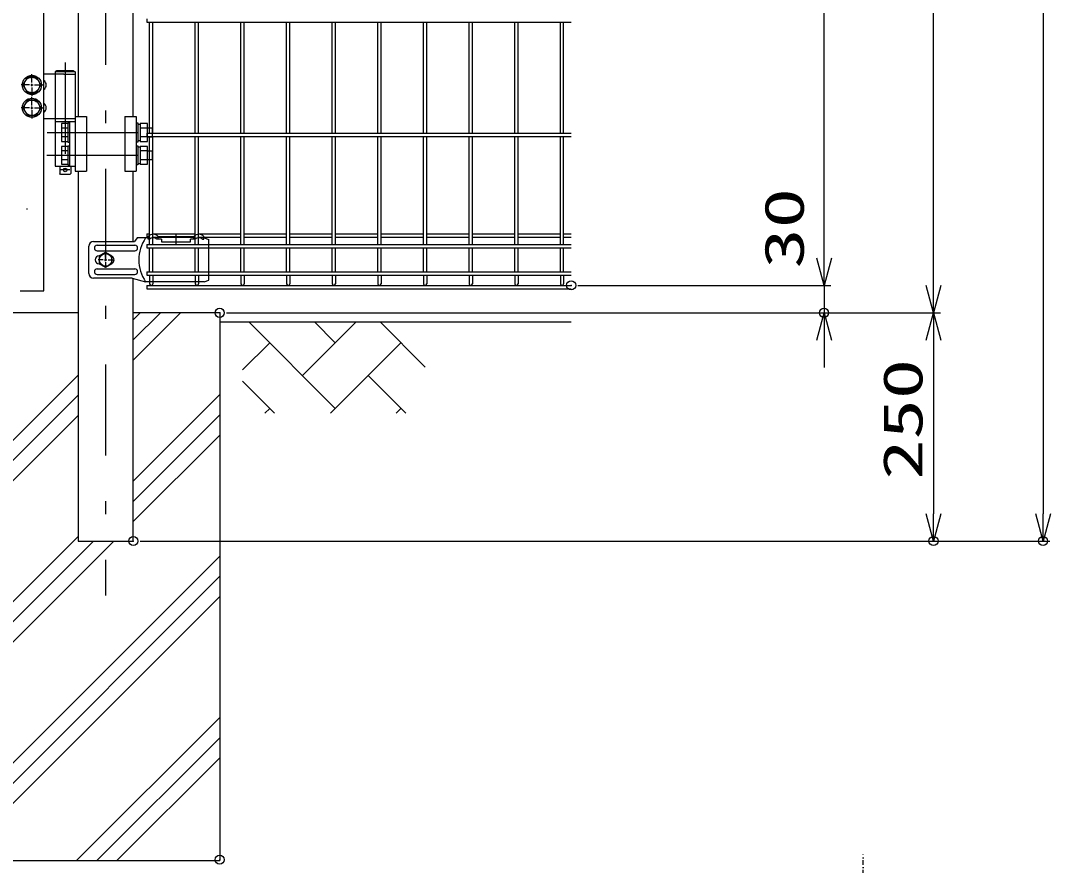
# Model space of a CAD drawing. Units: millimetres, scale not verified. Extents: x -4455 to 4455, y -3150 to 3150.
# Drawn here: x -1859 to -730, y -1580 to -655 of the extents above; entities that cross this region are included whole.
import ezdxf
from ezdxf.enums import TextEntityAlignment as Align

# ---------------------------------------------------------------- set-up
doc = ezdxf.new("R2010")
doc.units = ezdxf.units.MM
doc.header["$LTSCALE"] = 20
doc.header["$PDMODE"] = 32
doc.header["$PDSIZE"] = 10
doc.linetypes.add('USER1', pattern=[10.7, 5, -2.5, 0.7, -2.5])
doc.linetypes.add('USER2', pattern=[0.375, 0.25, -0.125])
for name, color, linetype, lineweight in [('0-0_0', 3, 'USER2', 25), ('0-2_寸法線', 4, 'Continuous', 25), ('0-5_外形線', 7, 'Continuous', 25), ('0-6_軸線', 2, 'USER1', 25), ('0-7_扉縦枠', 7, 'Continuous', 25), ('0-8_丁番', 3, 'Continuous', 25), ('0-9_LAYER06', 3, 'Continuous', 25), ('0-A_継手', 3, 'Continuous', 25), ('0-B_2', 7, 'Continuous', 25), ('0-C_NER', 30, 'Continuous', 25), ('0-D_ハッチング', 4, 'Continuous', 25)]:
    doc.layers.add(name, color=color, linetype=linetype, lineweight=lineweight)
doc.layers.add('0-3_DEFPOINTS', color=7, linetype='Continuous')
doc.styles.add('ＭＳ ゴシック', font='')
doc.styles.get('ＭＳ ゴシック').set_extended_font_data('MS Gothic')

# ---------------------------------------------------------------- blocks, each defined once
blk = doc.blocks.new('tu')
at = {"layer": '0-9_LAYER06'}
for p, q in [((141270.7, 81320.2), (141028.6, 81320.2)), ((141270.7, 81292.7), (141270.7, 81352.7)), ((141560.7, 81292.7), (141460.7, 81292.7)), ((141490.7, 81352.7), (142270.7, 81352.7)), ((141490.7, 81292.7), (141490.7, 81352.7)), ((141560.7, 81292.7), (141560.7, 81232.7)), ((141880.7, 81400.2), (141880.7, 81185.2)), ((142300.7, 81292.7), (142200.7, 81292.7)), ((142270.7, 81292.7), (142270.7, 81352.7)), ((142460.7, 81292.7), (142490.7, 81292.7)), ((142490.7, 81292.7), (142490.7, 81352.7)), ((142500.1, 81320.2), (142600.1, 81288.2)), ((139974.8, 80540.2), (139974.8, 81140.2)), ((140153.5, 81160.2), (140980.1, 81160.2)), ((140153.5, 81040.2), (140980.1, 81040.2)), ((140286.1, 80840.2), (140174.6, 80840.2)), ((140200.4, 80930.2), (140218.9, 80930.2)), ((140340.1, 81000.2), (140201.6, 80920.2)), ((140340.1, 81000.2), (140201.6, 80920.2)), ((140201.6, 80920.2), (140201.6, 80760.2)), ((140201.6, 80920.2), (140201.6, 80760.2)), ((140313.1, 80840.2), (140367.1, 80840.2)), ((140340.1, 80894.2), (140340.1, 81005.8)), ((140478.7, 80920.2), (140340.1, 81000.2)), ((140478.7, 80920.2), (140340.1, 81000.2)), ((140340.1, 80813.2), (140340.1, 80867.2)), ((140340.1, 80786.2), (140340.1, 80674.7)), ((140394.1, 80840.2), (140505.7, 80840.2)), ((140478.7, 80760.2), (140478.7, 80920.2)), ((140478.7, 80760.2), (140478.7, 80920.2)), ((140153.5, 80640.2), (140980.1, 80640.2)), ((140200.4, 80750.2), (140218.9, 80750.2)), ((140201.6, 80760.2), (140340.1, 80680.2)), ((140201.6, 80760.2), (140340.1, 80680.2)), ((140340.1, 80680.2), (140478.7, 80760.2)), ((140340.1, 80680.2), (140478.7, 80760.2)), ((140918.6, 80440.2), (140074.8, 80440.2)), ((140153.5, 80520.2), (140980.1, 80520.2)), ((140918.6, 80440.2), (141217.1, 80360.2)), ((142500.1, 80360.2), (141217.1, 80360.2)), ((142500.1, 80360.2), (142600.1, 80392.2))]:
    blk.add_line(p, q, dxfattribs=at)
for points in [[(141300.7, 81292.7), (141270.7, 81292.7), (141270.7, 81352.7)], [(141560.7, 81232.7), (142200.7, 81232.7), (142200.7, 81292.7)]]:
    blk.add_lwpolyline(points, dxfattribs=at)
blk.add_circle((140340.1, 80840.2), 138.6, dxfattribs=at)
blk.add_circle((140340.1, 80840.2), 138.6, dxfattribs=at)
for centre, radius, start, end in [((140074.8, 81140.2), 100, 90.00001, 179.99999), ((141894.4, 80840.2), 830.1, 144.67551, 215.32453), ((141380.7, 81250.7), 150, 42.83468, 137.16667), ((141380.7, 81203.3), 120, 48.1895, 131.81049), ((142380.7, 81250.7), 150, 42.83331, 137.16532), ((142380.7, 81203.3), 120, 48.1895, 131.81051), ((140153.5, 81100.2), 60, 90, 270), ((140980.1, 81100.2), 60, 270, 90), ((140200.4, 80840.2), 90, 90, 270), ((140435.6, 80840.2), 90, 299.99756, 60.00244), ((140153.5, 80580.2), 60, 90, 270), ((140980.1, 80580.2), 60, 270, 90), ((140074.8, 80540.2), 100, 180.00001, 270)]:
    blk.add_arc(centre, radius, start, end, dxfattribs=at)
at = {"layer": '0-A_継手'}
for p in [(140074.8, 81240.2), (141028.6, 81320.2)]:
    blk.add_line(p, (140975.1, 81240.2), dxfattribs=at)
at = {"layer": '0-B_2', "color": 3}
blk.add_line((142600.1, 80392.2), (142600.1, 81288.2), dxfattribs=at)
blk = doc.blocks.new('otosi')
at = {"layer": '0-6_軸線'}
blk.add_line((-57.4, -10959), (-57.4, 1460.8), dxfattribs=at)
blk = doc.blocks.new('_Open30')
at = {"layer": '0-0_0', "color": 4, "linetype": 'Continuous'}
blk.add_line((0, 0), (-20, 0), dxfattribs=at)
blk.add_lwpolyline([(-20, 5.36), (0, 0), (-20, -5.36)], dxfattribs=at)

msp = doc.modelspace()

# ---------------------------------------------------------------- linework, layer by layer
at = {"layer": '0-2_寸法線'}
for p, q in [((-978.43, -915.24), (-978.43, 194.76)), ((-858.47, -945.24), (-858.47, 194.76)), ((-738.47, 197.76), (-738.47, -1195.24)), ((-978.43, -915.24), (-978.43, -885.24)), ((-1247.99, -945.24), (-970.93, -945.24)), ((-1247.99, -945.24), (-970.93, -945.24)), ((-978.43, -945.24), (-978.43, -975.24)), ((-1633.04, -975.24), (-850.97, -975.24)), ((-1633.04, -975.24), (-850.97, -975.24)), ((-1633.04, -975.24), (-970.93, -975.24)), ((-978.43, -1005.24), (-978.43, -1035.24)), ((-858.47, -1005.24), (-858.47, -1195.24)), ((-1727.74, -1225.24), (-730.97, -1225.24)), ((-1727.74, -1225.24), (-850.97, -1225.24))]:
    msp.add_line(p, q, dxfattribs=at)
at = {"layer": '0-3_DEFPOINTS'}
for p in [(-1255.49, -945.24), (-1640.54, -975.24), (-978.43, -975.24), (-1735.24, -1225.24), (-858.47, -1225.24), (-738.47, -1225.24), (-1640.49, -1574.17)]:
    msp.add_point(p, dxfattribs=at)
at = {"layer": '0-5_外形線'}
for p, q in [((-1795.74, -565.74), (-1795.74, -760.24)), ((-1735.24, -760.24), (-1735.24, -565.74)), ((-1798.93, -760.24), (-1798.93, -820.24)), ((-1798.93, -760.24), (-1786.46, -760.24)), ((-1786.46, -760.24), (-1786.46, -820.24)), ((-1744.51, -760.24), (-1732.04, -760.24)), ((-1732.04, -760.24), (-1732.04, -820.24)), ((-1798.93, -820.24), (-1786.46, -820.24)), ((-1795.74, -820.24), (-1795.74, -1225.24)), ((-1735.24, -897.24), (-1735.24, -820.24)), ((-1735.24, -1225.24), (-1735.24, -937.6)), ((-1795.74, -975.24), (-1890.44, -975.24)), ((-1640.54, -975.24), (-1735.24, -975.24)), ((-1640.49, -975.24), (-1640.49, -1575.24)), ((-1640.49, -985.24), (-1255.49, -985.24)), ((-1795.74, -1225.24), (-1735.24, -1225.24))]:
    msp.add_line(p, q, dxfattribs=at)
for points in [[(-1744.51, -760.24), (-1744.51, -820.24), (-1732.04, -820.24)], [(-1890.49, -975.24), (-1890.49, -1575.24), (-1640.49, -1575.24)]]:
    msp.add_lwpolyline(points, dxfattribs=at)
at = {"layer": '0-6_軸線'}
for p, q in [((-1765.49, 252.32), (-1765.49, -1284.81)), ((-1809.79, -701.26), (-1809.79, -826.47)), ((-1829.7, -777.74), (-1702.4, -777.74)), ((-1829.76, -802.74), (-1702.46, -802.74)), ((-2922.35, -861.24), (-1851.14, -861.24))]:
    msp.add_line(p, q, dxfattribs=at)
at = {"layer": '0-7_扉縦枠'}
for p, q in [((-1833.24, -951.24), (-1833.24, 159.76)), ((-1859.24, -951.24), (-1833.24, -951.24))]:
    msp.add_line(p, q, dxfattribs=at)
at = {"layer": '0-8_丁番'}
for p, q in [((-1818.79, -710.24), (-1820.64, -711.24)), ((-1800.79, -710.24), (-1818.79, -710.24)), ((-1800.79, -710.24), (-1798.94, -711.24)), ((-1846.24, -723.04), (-1846.24, -713.89)), ((-1846.24, -723.04), (-1846.24, -713.89)), ((-1811.44, -713.74), (-1833.24, -713.74)), ((-1820.64, -711.24), (-1820.64, -762.74)), ((-1798.94, -711.24), (-1820.64, -711.24)), ((-1811.44, -713.74), (-1798.94, -713.74)), ((-1798.94, -711.24), (-1798.94, -814.74)), ((-1848.94, -725.74), (-1858.09, -725.74)), ((-1847.59, -725.74), (-1844.89, -725.74)), ((-1847.59, -725.74), (-1844.89, -725.74)), ((-1846.24, -727.09), (-1846.24, -724.39)), ((-1846.24, -727.09), (-1846.24, -724.39)), ((-1846.24, -728.44), (-1846.24, -737.59)), ((-1846.24, -728.44), (-1846.24, -737.59)), ((-1843.54, -725.74), (-1834.39, -725.74)), ((-1843.54, -725.74), (-1834.39, -725.74)), ((-1846.24, -748.04), (-1846.24, -738.89)), ((-1848.94, -750.74), (-1858.09, -750.74)), ((-1847.59, -750.74), (-1844.89, -750.74)), ((-1846.24, -752.09), (-1846.24, -749.39)), ((-1846.24, -753.44), (-1846.24, -762.59)), ((-1843.54, -750.74), (-1833.24, -750.74)), ((-1798.94, -762.74), (-1833.24, -762.74)), ((-1820.63, -762.74), (-1820.63, -814.74)), ((-1820.63, -765.74), (-1798.94, -765.74)), ((-1804.94, -765.74), (-1804.94, -814.74)), ((-1806.94, -767.96), (-1813.94, -767.96)), ((-1813.94, -767.96), (-1813.94, -787.59)), ((-1806.94, -772.87), (-1813.94, -772.87)), ((-1806.94, -767.27), (-1804.94, -767.27)), ((-1806.94, -767.27), (-1806.94, -788.27)), ((-1730.04, -768.57), (-1727.54, -768.57)), ((-1727.54, -767.96), (-1727.54, -787.59)), ((-1719.54, -767.96), (-1727.54, -767.96)), ((-1719.54, -772.87), (-1727.54, -772.87)), ((-1719.54, -787.59), (-1719.54, -767.96)), ((-1719.54, -772.77), (-1714.54, -772.77)), ((-1714.54, -772.77), (-1714.54, -782.77)), ((-1806.94, -782.68), (-1813.94, -782.68)), ((-1813.94, -787.59), (-1806.94, -787.59)), ((-1806.94, -788.27), (-1804.94, -788.27)), ((-1730.04, -788.27), (-1732.04, -788.27)), ((-1727.54, -786.97), (-1730.04, -786.97)), ((-1719.54, -782.68), (-1727.54, -782.68)), ((-1727.54, -787.59), (-1719.54, -787.59)), ((-1714.54, -782.77), (-1719.54, -782.77)), ((-1813.94, -792.96), (-1813.94, -812.59)), ((-1806.94, -792.96), (-1813.94, -792.96)), ((-1806.94, -797.87), (-1813.94, -797.87)), ((-1806.94, -792.27), (-1806.94, -813.27)), ((-1806.94, -792.27), (-1804.94, -792.27)), ((-1732.04, -792.27), (-1730.04, -792.27)), ((-1730.04, -792.27), (-1730.04, -813.27)), ((-1730.04, -793.57), (-1727.54, -793.57)), ((-1727.54, -792.96), (-1727.54, -812.59)), ((-1719.54, -792.96), (-1727.54, -792.96)), ((-1719.54, -797.87), (-1727.54, -797.87)), ((-1719.54, -812.59), (-1719.54, -792.96)), ((-1719.54, -797.77), (-1714.54, -797.77)), ((-1806.94, -807.68), (-1813.94, -807.68)), ((-1727.54, -811.97), (-1730.04, -811.97)), ((-1719.54, -807.68), (-1727.54, -807.68)), ((-1820.63, -814.74), (-1798.94, -814.74)), ((-1815.79, -814.74), (-1815.79, -822.74)), ((-1814.79, -823.74), (-1815.79, -822.74)), ((-1804.79, -818.74), (-1814.79, -818.74)), ((-1813.94, -812.59), (-1806.94, -812.59)), ((-1806.94, -813.27), (-1804.94, -813.27)), ((-1804.79, -823.74), (-1803.79, -822.74)), ((-1803.79, -814.74), (-1803.79, -822.74)), ((-1730.04, -813.27), (-1732.04, -813.27)), ((-1727.54, -812.59), (-1719.54, -812.59)), ((-1804.79, -823.74), (-1814.79, -823.74))]:
    msp.add_line(p, q, dxfattribs=at)
for points in [[(-1851.15, -717.24), (-1856.06, -725.74), (-1851.15, -734.24), (-1841.34, -734.24), (-1836.43, -725.74), (-1841.34, -717.24)], [(-1851.15, -742.24), (-1856.06, -750.74), (-1851.15, -759.24), (-1841.34, -759.24), (-1836.43, -750.74), (-1841.34, -742.24)]]:
    msp.add_lwpolyline(points, close=True, dxfattribs=at)
for points in [[(-1732.04, -767.27), (-1730.04, -767.27), (-1730.04, -788.27)], [(-1714.54, -797.77), (-1714.54, -807.77), (-1719.54, -807.77)]]:
    msp.add_lwpolyline(points, dxfattribs=at)
for centre, radius in [((-1846.24, -725.74), 10.5), ((-1846.24, -725.74), 8.5), ((-1846.24, -750.74), 10.5), ((-1846.24, -750.74), 8.5), ((-1809.79, -818.74), 2)]:
    msp.add_circle(centre, radius, dxfattribs=at)
for centre in [(-1836.49, -725.74), (-1836.49, -750.74)]:
    msp.add_arc(centre, 6, 302.72244, 57.27756, dxfattribs=at)
at = {"layer": '0-C_NER'}
for p, q in [((-1720.49, -653.44), (-1720.49, -657.04)), ((-1720.49, -657.04), (-1255.49, -657.04)), ((-1717.29, -778.44), (-1717.29, -657.04)), ((-1713.69, -778.44), (-1713.69, -657.04)), ((-1667.29, -778.44), (-1667.29, -657.04)), ((-1663.69, -778.44), (-1663.69, -657.04)), ((-1617.29, -778.44), (-1617.29, -657.04)), ((-1613.69, -778.44), (-1613.69, -657.04)), ((-1567.29, -778.44), (-1567.29, -657.04)), ((-1563.69, -778.44), (-1563.69, -657.04)), ((-1517.29, -778.44), (-1517.29, -657.04)), ((-1513.69, -778.44), (-1513.69, -657.04)), ((-1467.29, -778.44), (-1467.29, -657.04)), ((-1463.69, -778.44), (-1463.69, -657.04)), ((-1417.29, -778.44), (-1417.29, -657.04)), ((-1413.69, -778.44), (-1413.69, -657.04)), ((-1367.29, -778.44), (-1367.29, -657.04)), ((-1363.69, -778.44), (-1363.69, -657.04)), ((-1317.29, -778.44), (-1317.29, -657.04)), ((-1313.69, -778.44), (-1313.69, -657.04)), ((-1267.29, -778.44), (-1267.29, -657.04)), ((-1263.69, -778.44), (-1263.69, -657.04)), ((-1720.49, -778.44), (-1255.49, -778.44)), ((-1720.49, -778.44), (-1720.49, -782.04)), ((-1720.49, -782.04), (-1255.49, -782.04)), ((-1717.29, -900.54), (-1717.29, -782.04)), ((-1713.69, -900.54), (-1713.69, -782.04)), ((-1667.29, -900.54), (-1667.29, -782.04)), ((-1663.69, -900.54), (-1663.69, -782.04)), ((-1617.29, -900.54), (-1617.29, -782.04)), ((-1613.69, -900.54), (-1613.69, -782.04)), ((-1567.29, -900.54), (-1567.29, -782.04)), ((-1563.69, -900.54), (-1563.69, -782.04)), ((-1517.29, -900.54), (-1517.29, -782.04)), ((-1513.69, -900.54), (-1513.69, -782.04)), ((-1467.29, -900.54), (-1467.29, -782.04)), ((-1463.69, -900.54), (-1463.69, -782.04)), ((-1417.29, -900.54), (-1417.29, -782.04)), ((-1413.69, -900.54), (-1413.69, -782.04)), ((-1367.29, -900.54), (-1367.29, -782.04)), ((-1363.69, -900.54), (-1363.69, -782.04)), ((-1317.29, -900.54), (-1317.29, -782.04)), ((-1313.69, -900.54), (-1313.69, -782.04)), ((-1267.29, -900.54), (-1267.29, -782.04)), ((-1263.69, -900.54), (-1263.69, -782.04)), ((-1720.49, -888.69), (-1720.49, -892.29)), ((-1720.49, -888.69), (-1717.29, -888.69)), ((-1713.69, -888.69), (-1667.29, -888.69)), ((-1663.69, -888.69), (-1617.29, -888.69)), ((-1613.69, -888.69), (-1567.29, -888.69)), ((-1563.69, -888.69), (-1517.29, -888.69)), ((-1513.69, -888.69), (-1467.29, -888.69)), ((-1463.69, -888.69), (-1417.29, -888.69)), ((-1413.69, -888.69), (-1367.29, -888.69)), ((-1363.69, -888.69), (-1317.29, -888.69)), ((-1313.69, -888.69), (-1267.29, -888.69)), ((-1263.69, -888.69), (-1255.49, -888.69)), ((-1720.49, -892.29), (-1717.29, -892.29)), ((-1720.49, -900.54), (-1255.49, -900.54)), ((-1720.49, -900.54), (-1720.49, -904.14)), ((-1713.69, -892.29), (-1667.29, -892.29)), ((-1663.69, -892.29), (-1617.29, -892.29)), ((-1613.69, -892.29), (-1567.29, -892.29)), ((-1563.69, -892.29), (-1517.29, -892.29)), ((-1513.69, -892.29), (-1467.29, -892.29)), ((-1463.69, -892.29), (-1417.29, -892.29)), ((-1413.69, -892.29), (-1367.29, -892.29)), ((-1363.69, -892.29), (-1317.29, -892.29)), ((-1313.69, -892.29), (-1267.29, -892.29)), ((-1263.69, -892.29), (-1255.49, -892.29)), ((-1720.49, -904.14), (-1255.49, -904.14)), ((-1717.29, -930.34), (-1717.29, -904.14)), ((-1713.69, -930.34), (-1713.69, -904.14)), ((-1667.29, -930.34), (-1667.29, -904.14)), ((-1663.69, -930.34), (-1663.69, -904.14)), ((-1617.29, -930.34), (-1617.29, -904.14)), ((-1613.69, -930.34), (-1613.69, -904.14)), ((-1567.29, -930.34), (-1567.29, -904.14)), ((-1563.69, -930.34), (-1563.69, -904.14)), ((-1517.29, -930.34), (-1517.29, -904.14)), ((-1513.69, -930.34), (-1513.69, -904.14)), ((-1467.29, -930.34), (-1467.29, -904.14)), ((-1463.69, -930.34), (-1463.69, -904.14)), ((-1417.29, -930.34), (-1417.29, -904.14)), ((-1413.69, -930.34), (-1413.69, -904.14)), ((-1367.29, -930.34), (-1367.29, -904.14)), ((-1363.69, -930.34), (-1363.69, -904.14)), ((-1317.29, -930.34), (-1317.29, -904.14)), ((-1313.69, -930.34), (-1313.69, -904.14)), ((-1267.29, -930.34), (-1267.29, -904.14)), ((-1263.69, -930.34), (-1263.69, -904.14)), ((-1720.49, -930.34), (-1255.49, -930.34)), ((-1720.49, -930.34), (-1720.49, -933.94)), ((-1720.49, -933.94), (-1255.49, -933.94)), ((-1717.29, -933.94), (-1717.29, -943.44)), ((-1713.69, -933.94), (-1713.69, -943.44)), ((-1667.29, -933.94), (-1667.29, -943.44)), ((-1663.69, -933.94), (-1663.69, -943.44)), ((-1617.29, -933.94), (-1617.29, -943.44)), ((-1613.69, -933.94), (-1613.69, -943.44)), ((-1567.29, -933.94), (-1567.29, -943.44)), ((-1563.69, -933.94), (-1563.69, -943.44)), ((-1517.29, -933.94), (-1517.29, -943.44)), ((-1513.69, -933.94), (-1513.69, -943.44)), ((-1467.29, -933.94), (-1467.29, -943.44)), ((-1463.69, -933.94), (-1463.69, -943.44)), ((-1417.29, -933.94), (-1417.29, -943.44)), ((-1413.69, -933.94), (-1413.69, -943.44)), ((-1367.29, -933.94), (-1367.29, -943.44)), ((-1363.69, -933.94), (-1363.69, -943.44)), ((-1317.29, -933.94), (-1317.29, -943.44)), ((-1313.69, -933.94), (-1313.69, -943.44)), ((-1267.29, -933.94), (-1267.29, -943.44)), ((-1263.69, -933.94), (-1263.69, -943.44)), ((-1720.49, -945.24), (-1255.49, -945.24)), ((-1720.49, -945.24), (-1255.49, -945.24)), ((-1720.49, -945.24), (-1720.49, -948.84)), ((-1720.49, -948.84), (-1255.49, -948.84))]:
    msp.add_line(p, q, dxfattribs=at)
for centre in [(-1715.49, -943.44), (-1665.49, -943.44), (-1615.49, -943.44), (-1565.49, -943.44), (-1515.49, -943.44), (-1465.49, -943.44), (-1415.49, -943.44), (-1365.49, -943.44), (-1315.49, -943.44), (-1265.49, -943.44)]:
    msp.add_arc(centre, 1.8, 180, 0, dxfattribs=at)
at = {"layer": '0-D_ハッチング'}
for p, q in [((-1735.24, -1027.06), (-1683.43, -975.24)), ((-1735.24, -1004.96), (-1705.52, -975.24)), ((-1735.24, -982.87), (-1727.62, -975.24)), ((-1513.88, -1079.91), (-1608.54, -985.24)), ((-1549.8, -1043.99), (-1491.05, -985.24)), ((-1513.88, -1008.07), (-1536.7, -985.24)), ((-1415.49, -1034.61), (-1464.86, -985.24)), ((-1615.49, -1037.84), (-1585.72, -1008.07)), ((-1519.21, -1085.24), (-1442.03, -1008.07)), ((-1890.49, -1138.12), (-1795.74, -1043.37)), ((-1436.7, -1085.24), (-1477.95, -1043.99)), ((-1580.39, -1085.24), (-1615.49, -1050.14)), ((-1890.49, -1160.21), (-1795.74, -1065.46)), ((-1735.24, -1159.64), (-1640.49, -1064.89)), ((-1591.05, -1085.24), (-1585.72, -1079.91)), ((-1447.37, -1085.24), (-1442.03, -1079.91)), ((-1890.49, -1182.31), (-1795.74, -1087.56)), ((-1735.24, -1181.74), (-1640.49, -1086.99)), ((-1735.24, -1203.84), (-1640.49, -1109.09)), ((-1890.49, -1314.89), (-1795.74, -1220.14)), ((-1890.49, -1359.09), (-1756.65, -1225.24)), ((-1890.49, -1336.99), (-1778.75, -1225.24)), ((-1890.49, -1491.67), (-1640.49, -1241.67)), ((-1890.49, -1513.77), (-1640.49, -1263.77)), ((-1890.49, -1535.86), (-1640.49, -1285.86)), ((-1797.29, -1575.24), (-1640.49, -1418.45)), ((-1775.19, -1575.24), (-1640.49, -1440.54)), ((-1753.1, -1575.24), (-1640.49, -1462.64))]:
    msp.add_line(p, q, dxfattribs=at)

# ---------------------------------------------------------------- block references
at = {"layer": '0-2_寸法線', "xscale": 1.5, "yscale": 1.5}
for p, rotation in [((-978.43, -945.24), 270), ((-978.43, -945.24), 270), ((-858.47, -975.24), 270), ((-978.43, -975.24), 90), ((-858.47, -975.24), 90), ((-858.47, -1225.24), 270), ((-738.47, -1225.24), 270)]:
    msp.add_blockref('_Open30', p, dxfattribs=dict(at, rotation=rotation))
at = {"layer": '0-A_継手', "xscale": 0.05, "yscale": 0.05}
msp.add_blockref('tu', (-8782.5, -4959.25), dxfattribs=at)
at = {"layer": '0-C_NER', "xscale": 0.05, "yscale": 0.05}
msp.add_blockref('otosi', (-932.67, -1641.63), dxfattribs=at)

# ---------------------------------------------------------------- texts
at = {"layer": '0-2_寸法線', "color": 2, "style": 'ＭＳ ゴシック', "width": 1.5}
for s, p in [('30', (-987.6, -926.86)), ('250', (-857.64, -1158.1))]:
    msp.add_text(s, height=43.26, rotation=90, dxfattribs=at).set_placement(p, align=Align.BOTTOM_LEFT)

doc.saveas('drawing.dxf')
